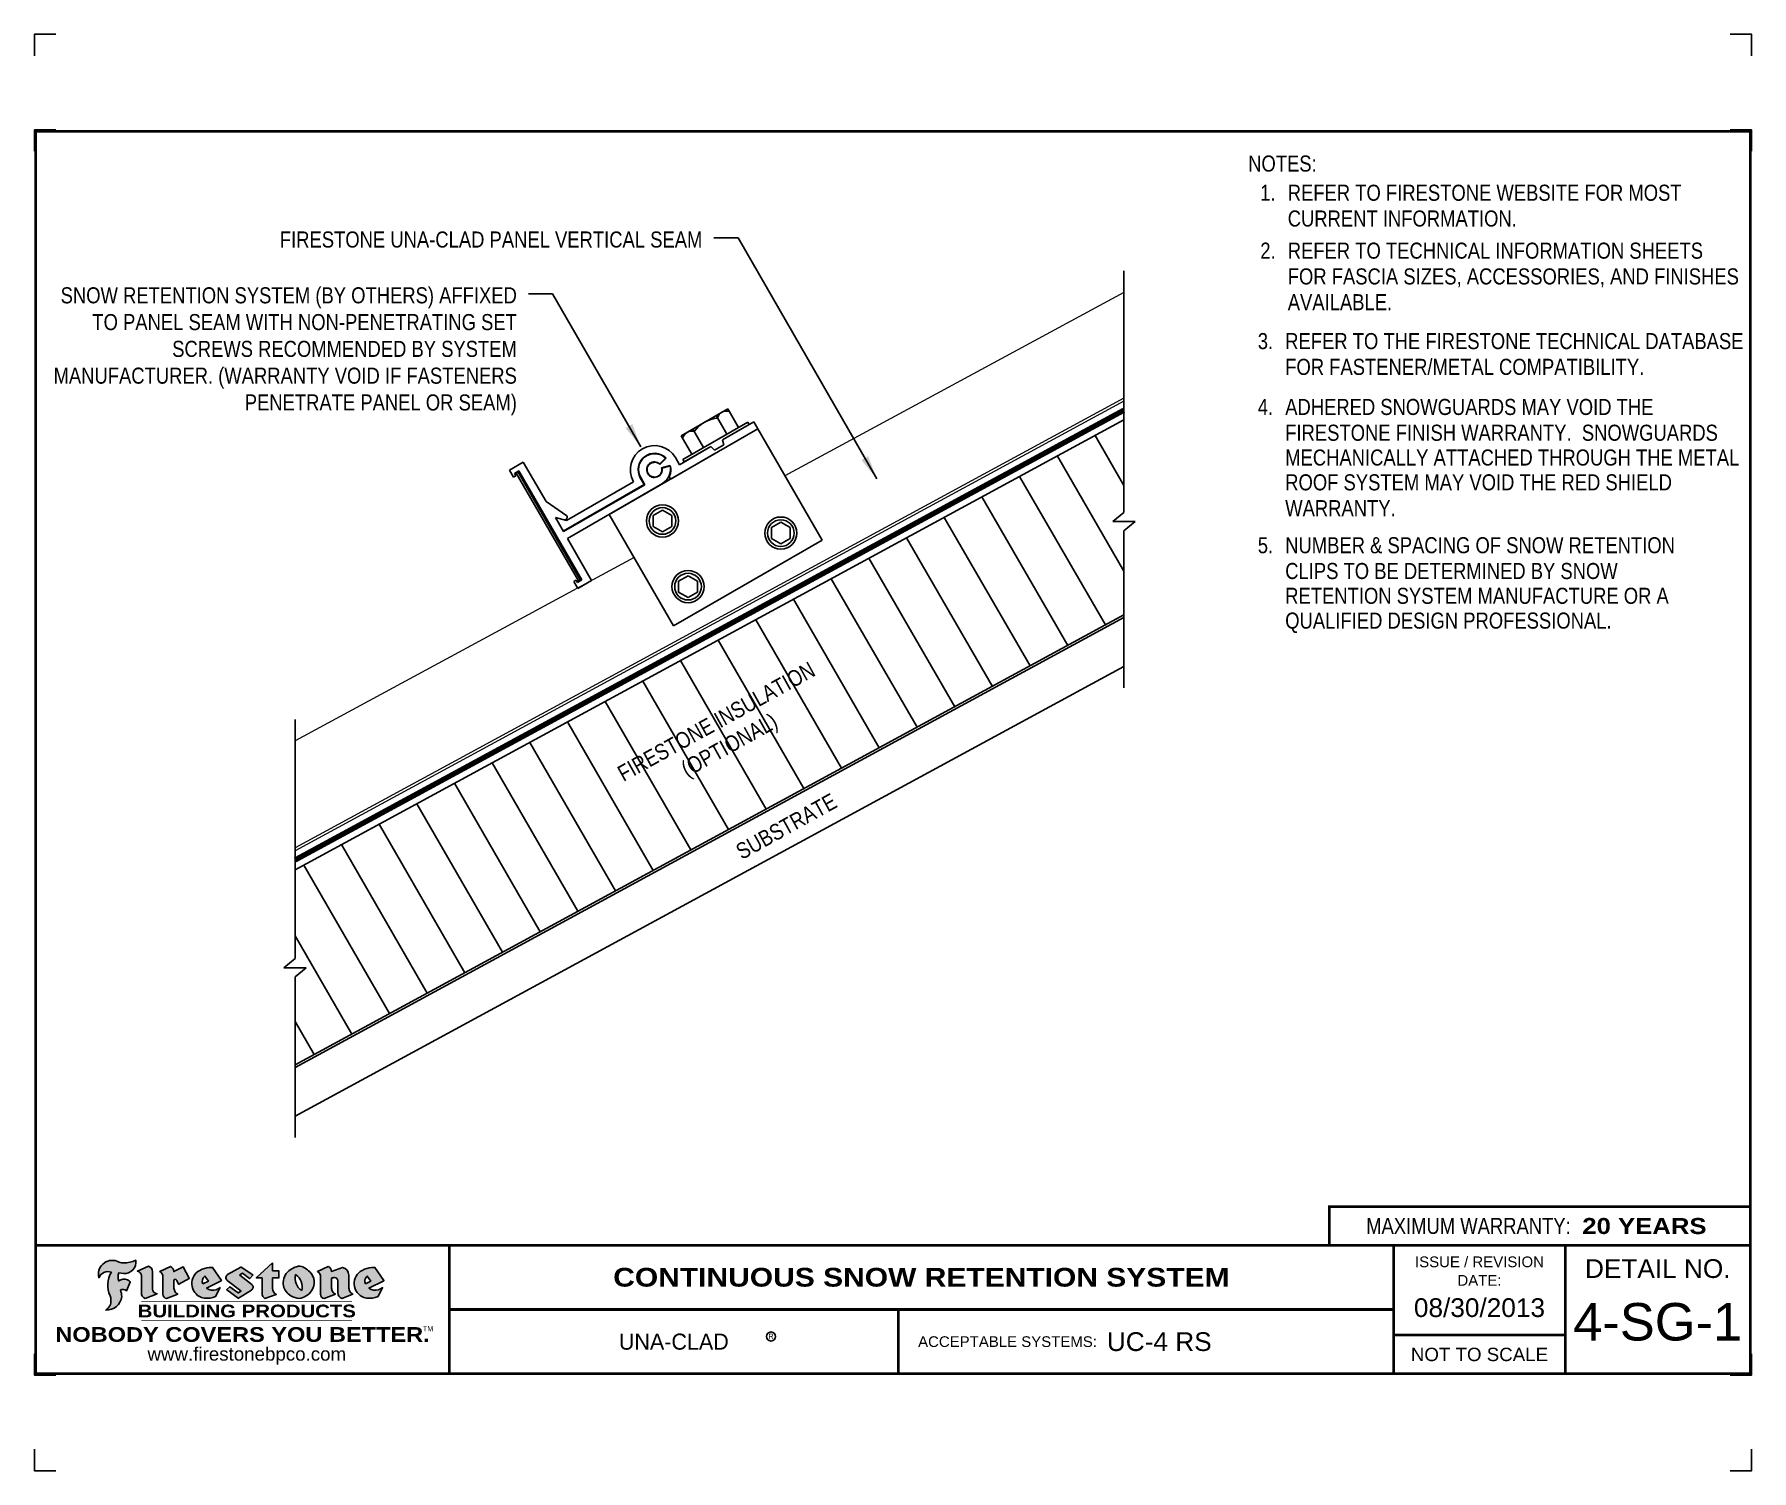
# Model space of a CAD drawing. Header units: inches. Extents: x 0 to 20, y 0 to 16.8.
import ezdxf
from ezdxf.enums import TextEntityAlignment as Align

# ---------------------------------------------------------------- set-up
doc = ezdxf.new("R2010")
doc.units = ezdxf.units.IN
doc.header["$MEASUREMENT"] = 0
doc.linetypes.add('HIDDEN', pattern=[0.375, 0.25, -0.125])
doc.layers.get('0').update_dxf_attribs({"linetype": 'CONTINUOUS'})
doc.layers.get('DEFPOINTS').update_dxf_attribs({"linetype": 'CONTINUOUS'})
doc.layers.add('FSBP-ACCESSORY-FIRESTONE', color=7, linetype='CONTINUOUS', lineweight=9)
for name, color, linetype in [('FSBP-ANNO-NOTE', 7, 'CONTINUOUS'), ('FSBP-INSULATION', 7, 'CONTINUOUS'), ('FSBP-MEMBRANE', 7, 'CONTINUOUS'), ('FSBP-TTLB', 7, 'CONTINUOUS'), ('FSBP-TTLB-BORDER', 7, 'CONTINUOUS'), ('FSBP-TTLB-TEXT', 7, 'CONTINUOUS'), ('FSBP-WALL-CURB', 9, 'CONTINUOUS'), ('FSBP-WOOD', 7, 'CONTINUOUS')]:
    doc.layers.add(name, color=color, linetype=linetype)
doc.styles.add('ARIAL', font='arial.ttf')
doc.styles.add('ARIAL_BOLD', font='')
doc.styles.add('ARIAL_NAR', font='ARIALN.TTF')
doc.styles.add('BANKGOTHIC', font='bgothm.ttf')
doc.styles.add('FSBP_ARIAL_NAR', font='ARIALN.TTF')
doc.styles.add('TXT', font='simplex.shx')
doc.styles.get('ARIAL_BOLD').set_extended_font_data('Arial Black')
doc.dimstyles.new('STANDARD$7', dxfattribs={"dimscale": 1.5, "dimtxt": 0.2, "dimasz": 0.1, "dimexe": 0.1, "dimexo": 0.125, "dimgap": 0.09, "dimtad": 0, "dimdec": 3, "dimzin": 4, "dimdsep": 46, "dimtxsty": 'TXT', "dimcen": 0.09, "dimadec": 0, "dimazin": 0, "dimtfac": 1, "dimtdec": 3, "dimtofl": 0, "dimtmove": 2, "dimatfit": 3, "dimfxl": 0, "dimtolj": 1, "dimtzin": 4, "dimarcsym": 0})

# ---------------------------------------------------------------- blocks, each defined once
blk = doc.blocks.new('A$C486F1324')
at = {"layer": 'FSBP-TTLB-TEXT'}
h = blk.add_hatch(color=1, dxfattribs=at)
edge = h.paths.add_edge_path()
edge.add_arc((1.05293473454803, 2.432581823257731), 0.1319107607348553, 264.0410451462098, 370.3106169565175)
edge.add_arc((1.043176611464152, 2.752262660202042), 0.3273056962876236, 270.05058356628535, 295.23459397187514, ccw=False)
edge.add_arc((1.038426922191803, 2.56403150268051), 0.13916565617135, 249.3281275763668, 272.0749124149863, ccw=False)
edge.add_line((0.989299278179902, 2.433825686944644), (0.9631177487359136, 2.445558787492629))
edge.add_arc((0.9095748620182865, 2.291407038981255), 0.1631857907024101, 70.84590087378872, 194.3325259843273)
edge.add_arc((0.8600509757814071, 2.204839658458385), 0.1179914261095279, 70.96950098067123, 156.9641407594483, ccw=False)
edge.add_arc((1.168766374175352, 2.162383550941515), 0.3110405457095052, 150.323113748316, 203.2084295854517)
edge.add_arc((0.7718745149407522, 1.989572487159472), 0.121858715661731, 0.8849157075190988, 24.34668939894999, ccw=False)
edge.add_arc((0.7650031314481953, 1.983307491475024), 0.1289731377238324, -58.36655102076742, 3.6216782311386737, ccw=False)
edge.add_arc((0.8412948678329051, 2.051617467449851), 0.1783301886510352, 267.2205474105585, 354.1381621173521)
edge.add_arc((0.8059370697409881, 2.029692373120287), 0.212787892960859, 0.9996158580669322, 21.00503380861244)
edge.add_arc((1.034432087517867, 2.064164197730946), 0.05136395668415856, 40.821177131732725, 125.52727787225791, ccw=False)
edge.add_line((1.073301941138498, 2.097740834336818), (1.118401912534369, 2.200031471354478))
edge.add_arc((1.056483187403122, 2.160862735149867), 0.07326744446031509, 32.31675181867256, 66.31481236598174)
edge.add_arc((1.047887483703787, 2.124501603239696), 0.110224694801178, 69.81791323323885, 125.254734720681)
edge.add_arc((1.143333842085744, 2.261873949018218), 0.1659710644737307, 164.1569669952081, 196.5811013160487, ccw=False)
edge.add_line((0.9836674837126961, 2.307184524455224), (1.039240299265617, 2.301383838364885))
h = blk.add_hatch(color=1, dxfattribs=at)
edge = h.paths.add_edge_path()
edge.add_line((2.779085526150499, 2.423583663157117), (2.779085526150499, 2.333881224553082))
edge.add_arc((2.781392442941157, 2.333881224553068), 0.00230691679065842, 179.9999999996471, 269.9999999996471)
edge.add_line((2.781392442941143, 2.331574307762409), (2.851042658398813, 2.331574307762409))
edge.add_arc((2.851042658398813, 2.329267390971708), 0.002306916790701052, 0, 90, ccw=False)
edge.add_line((2.853349575189514, 2.329267390971708), (2.853349575189514, 2.251757171804073))
edge.add_arc((2.851042658398828, 2.251757171804087), 0.002306916790686842, 269.99999999964706, 359.99999999964706, ccw=False)
edge.add_line((2.851042658398813, 2.2494502550134), (2.781392442941143, 2.2494502550134))
edge.add_arc((2.781392442941157, 2.247143338222742), 0.00230691679065842, 90.00000000035294, 180.0000000003529)
edge.add_line((2.779085526150499, 2.247143338222727), (2.779085526150499, 2.127433711485182))
edge.add_arc((2.852360918257401, 2.12369642034561), 0.07337063740681414, 177.0802527808787, 245.3249543133826)
edge.add_line((2.821730779419073, 2.057025249452735), (2.690154522263373, 2.008229701244503))
edge.add_arc((2.724235369940526, 2.066534893757658), 0.06753517344606048, 177.0345319916278, 239.69264280249018, ccw=False)
edge.add_line((2.656790633108545, 2.070028763539753), (2.656790633108545, 2.247143338222727))
edge.add_arc((2.654483716317887, 2.247143338222742), 0.00230691679065842, 359.9999999996471, 449.999999999647)
edge.add_line((2.654483716317901, 2.2494502550134), (2.588482915647847, 2.2494502550134))
edge.add_line((2.588482915647847, 2.2494502550134), (2.779085526150499, 2.423583663157117))
h = blk.add_hatch(color=1, dxfattribs=at)
edge = h.paths.add_edge_path()
edge.add_line((1.290864384038019, 2.008492524202993), (1.43097033225452, 2.064791420292025))
edge.add_arc((1.436644270662416, 2.121823377800686), 0.0573135041183696, 181.971787100199, 264.31851000495806, ccw=False)
edge.add_line((1.379364702405683, 2.119851370029735), (1.37903731712966, 2.320596934648066))
edge.add_arc((1.309888624547209, 2.320484163719063), 0.06914878453844908, 0.0934405599589634, 72.42834396969008)
edge.add_line((1.330764526052365, 2.386406475112793), (1.202464409119062, 2.328412355415324))
edge.add_arc((1.190871232973747, 2.27232224160737), 0.05727567197445638, -0.017399788185684884, 78.322067691347, ccw=False)
edge.add_line((1.248146902307115, 2.272304847925781), (1.248199233300755, 2.075706805862339))
edge.add_arc((1.321324461293944, 2.07497573358174), 0.07312888236350451, 179.4272023230205, 245.3845503102953)
h = blk.add_hatch(color=1, dxfattribs=at)
edge = h.paths.add_edge_path()
edge.add_line((1.807651786805041, 2.246865396077439), (1.737783921756391, 2.3789790723241))
edge.add_arc((1.735744620158095, 2.377900594660677), 0.002306916790721869, 27.871971334059, 117.3766794470738)
edge.add_line((1.734683811260555, 2.37994914282028), (1.626263425247162, 2.323805327202692))
edge.add_arc((1.56271380654142, 2.324730636700022), 0.06355635479880146, 359.1658080110728, 425.8793658831422)
edge.add_line((1.58868669411409, 2.382737699601435), (1.462504212281334, 2.325700791685492))
edge.add_arc((1.423437031978647, 2.260476169502841), 0.07602957263902102, -3.4414039757249952, 59.079922442849806, ccw=False)
edge.add_line((1.499329501278754, 2.255912287470565), (1.499329501278754, 2.058449488485891))
edge.add_arc((1.556162430058898, 2.062578896434379), 0.05698275005415229, 184.1557352478596, 255.3066498366543)
edge.add_line((1.541709001656801, 2.007459641984056), (1.672916305560551, 2.060182788021976))
edge.add_arc((1.703923541705656, 2.128694263707063), 0.0752015358480571, 207.5160880841914, 245.649226723163, ccw=False)
edge.add_arc((1.736675161903364, 2.139384485703829), 0.1093332836229114, 179.4823365255142, 204.5537900001095, ccw=False)
edge.add_line((1.62734634068791, 2.140372291052628), (1.62734634068791, 2.218192830870564))
edge.add_arc((1.644214729975653, 2.216674003513419), 0.01693662875851178, 28.356188110623293, 174.8549701683578, ccw=False)
edge.add_arc((1.642965400400852, 2.211114314414412), 0.02111886817708026, 22.216893572439176, 40.102139564264576, ccw=False)
edge.add_line((1.662516385616714, 2.219099649108088), (1.682263761023097, 2.175858276730239))
edge.add_arc((1.6843622118052, 2.176816592645914), 0.002306916790685473, 204.5451281842827, 299.6323508190097)
edge.add_line((1.685502826970224, 2.174811383897563), (1.806753100371753, 2.243781709665697))
edge.add_line((1.806753100371753, 2.243781709665697), (1.807651786805041, 2.246865396077439))
h = blk.add_hatch(color=1, dxfattribs=at)
h.paths.add_polyline_path([(2.079013696958969, 2.372509599487572, 0.02524281661523788), (2.04064932662921, 2.369780089618544, 0.1213611957758757), (1.917398876930707, 2.330017413997425, 0.6151668103976068), (1.948366326295928, 2.020927234590275, 0.05306812109568645), (1.983561194740633, 2.012967556948965, 0.1150932231766138), (2.114751686428195, 2.031339923561191), (2.166820534440563, 2.13634411089113, -0.08755405562188731), (2.119855574390459, 2.112121973331725, -0.265591761123442), (2.008317279265117, 2.129763140217776), (2.180972862525681, 2.216714869958551, 0.4518949533370738), (2.18184769374962, 2.220065341664835)])
h.paths.add_polyline_path([(2.029842278823895, 2.211936798819394), (1.966738618897312, 2.179300291603411, -0.3720533890450154), (1.98880241555118, 2.270120236003706)], flags=16)
h = blk.add_hatch(color=1, dxfattribs=at)
edge = h.paths.add_edge_path()
edge.add_arc((2.27603235730526, 2.253253635380584), 0.04152450223225725, 123.20805433950699, 232.2027298779723, ccw=False)
edge.add_line((2.253290182792528, 2.287996660350629), (2.409160936544441, 2.376738928011363))
edge.add_arc((2.410302318411599, 2.374734155577214), 0.002306916790741141, 55.646444661762985, 119.65426054492829, ccw=False)
edge.add_line((2.411604106875319, 2.376638679631967), (2.547434611018917, 2.283795229912059))
edge.add_arc((2.546093867806404, 2.281917925270474), 0.002306916790700397, -42.731101238422525, 54.4661353739603, ccw=False)
edge.add_line((2.547788405158445, 2.280352547283613), (2.514082878729613, 2.24386597727802))
edge.add_arc((2.512388341377596, 2.245431355264869), 0.002306916790673009, 233.7527076894891, 317.2688987613858, ccw=False)
edge.add_line((2.511024327141814, 2.243570890203742), (2.429474878371439, 2.303359494337499))
edge.add_arc((2.428110864135639, 2.301499029276328), 0.002306916790719975, 53.75270768979195, 124.4135619297851)
edge.add_line((2.426807081754208, 2.303402188907356), (2.398558946171835, 2.284050464081318))
edge.add_arc((2.399862728553238, 2.282147304450302), 0.002306916790694715, 124.413561929383, 231.8459020253661)
edge.add_line((2.398437564694706, 2.280333255648443), (2.535524934179665, 2.17263385734519))
edge.add_arc((2.50987198472614, 2.139980978912016), 0.04152450223225738, -55.21225898295222, 51.84590202520428, ccw=False)
edge.add_line((2.533563285444262, 2.105878096982181), (2.380059912363055, 2.01288121029809))
edge.add_arc((2.378864566801948, 2.014854282539261), 0.002306916790727091, 233.2955624372944, 301.20872157023166, ccw=False)
edge.add_line((2.377485752065996, 2.013004759626924), (2.246891586179532, 2.110362385828026))
edge.add_arc((2.248272903809107, 2.112210040201936), 0.002306916790697761, 135.5134179846413, 233.2179869199888, ccw=False)
edge.add_line((2.246627115749294, 2.113826594173005), (2.278464340477814, 2.146239569709692))
edge.add_arc((2.280110128537683, 2.144623015738608), 0.002306916790748419, 53.03528399993951, 135.5134179853709, ccw=False)
edge.add_line((2.281497330874759, 2.146466256025562), (2.37745964320722, 2.074246076768972))
edge.add_arc((2.378846845544219, 2.076089317055831), 0.002306916790626977, 233.0352840000668, 302.2362632414408)
edge.add_line((2.380077382034147, 2.074137998264391), (2.409909958711938, 2.092950954072577))
edge.add_arc((2.408679422222006, 2.094902272864085), 0.002306916790685166, 302.2362632406177, 412.2027298768422)
edge.add_line((2.410093260944637, 2.096725162094273), (2.2505832602986, 2.22044162923676))
h = blk.add_hatch(color=1, dxfattribs=at)
edge = h.paths.add_edge_path(flags=16)
edge.add_arc((2.955988474005852, 2.146034781181318), 0.1684614578629418, 344.5558804047866, 417.0140046669545)
edge.add_arc((3.210083044523077, 2.242479849301684), 0.1684614578629413, 164.5558804047865, 237.0140046669547)
edge = h.paths.add_edge_path()
edge.add_arc((3.085000081380657, 2.190898847034975), 0.1828726885096672, 136.0914512150048, 191.213418978326)
edge.add_arc((3.080564515311864, 2.199009864590429), 0.1803148804748503, 194.0167254156723, 240.6663730831859)
edge.add_arc((3.113672006657439, 2.246327426840207), 0.2378525180183702, 239.2975390661776, 264.2889872773176)
edge.add_arc((3.064469747004688, 2.211810064170161), 0.2037606892471559, 277.1986764832036, 326.503572961274)
edge.add_arc((3.093364291682004, 2.196728640902951), 0.1713748657917089, 325.3768876809903, 406.3828327799088)
edge.add_arc((3.027464452944376, 2.141218864507682), 0.2571945645850002, 44.28462553519766, 73.82901434867304)
edge.add_arc((3.13277746446545, 2.132489990494792), 0.2579560664039133, 97.50292863483666, 134.1039137579026)
h = blk.add_hatch(color=1, dxfattribs=at)
edge = h.paths.add_edge_path()
edge.add_line((3.33831519343592, 2.058643648811753), (3.33831519343592, 2.255912287470565))
edge.add_arc((3.262422724135841, 2.260476169502887), 0.076029572638996, 356.5585960242387, 419.0799224428129)
edge.add_line((3.301489904438557, 2.325700791685492), (3.427672386271257, 2.382737699601435))
edge.add_arc((3.401699498698617, 2.324730636699968), 0.06355635479883828, 0.39626228338801184, 65.87936588318729, ccw=False)
edge.add_line((3.465254333483887, 2.325170194128376), (3.596151383567263, 2.371448459092008))
edge.add_arc((3.571369086579416, 2.27774289547643), 0.09692726601172152, 2.366977007666776, 75.18615851992018, ccw=False)
edge.add_line((3.668213654208745, 2.281745971443158), (3.668213654208745, 2.142456301410775))
edge.add_arc((3.777502514268014, 2.139339897279081), 0.1093332836229047, 178.3666365323575, 204.5537900000423)
edge.add_arc((3.744750894070185, 2.128649675282367), 0.07520153584796174, 207.5160880841712, 245.2240541443093)
edge.add_line((3.71323611585031, 2.060370178010899), (3.588210878431101, 2.010131177172084))
edge.add_arc((3.610972150886048, 2.078197660558692), 0.07177131519198725, 180.3328587115749, 251.5101856666586, ccw=False)
edge.add_line((3.539202046833867, 2.077780708850796), (3.539202046833867, 2.2155300510111))
edge.add_arc((3.501944494155337, 2.215955952136818), 0.0372599868942854, 359.3450650296065, 449.0500281941028)
edge.add_arc((3.498394839000171, 2.188871092646112), 0.06447454900600776, 86.29402372314017, 119.8211331593848)
edge.add_line((3.46633203284519, 2.244808056551889), (3.46633203284519, 2.140372291052628))
edge.add_arc((3.575660854060708, 2.139384485703815), 0.1093332836229751, 179.482336525507, 204.5537900001025)
edge.add_arc((3.542909233862866, 2.128694263706967), 0.0752015358479639, 207.51608808417, 245.6492267231416)
edge.add_line((3.511901997717774, 2.060182788021976), (3.380694693813967, 2.007459641984056))
edge.add_arc((3.395127450940398, 2.062546484817654), 0.05694615642555727, 183.9298782390169, 255.318496325343, ccw=False)
h = blk.add_hatch(color=1, dxfattribs=at)
h.paths.add_polyline_path([(3.973320437169735, 2.372509599487572, 0.02524281661523822), (3.934956066840033, 2.369780089618544, 0.1085638477195505), (3.823515797474061, 2.33691113673602, 0.6425897848490651), (3.842673066506751, 2.020927234590275, 0.05306812109569052), (3.877867934951342, 2.012967556948965, 0.1150932231766133), (4.009058426638961, 2.031339923561191), (4.061127274651329, 2.13634411089113, -0.08755405562189084), (4.014162314601225, 2.112121973331725, -0.2655917611234366), (3.902624019475826, 2.129763140217776), (4.075279602736447, 2.216714869958551, 0.4518949533370731), (4.076154433960386, 2.220065341664835)])
h.paths.add_polyline_path([(3.924149019034718, 2.211936798819394), (3.861045359108135, 2.179300291603411, -0.3720533890450147), (3.883109155761946, 2.270120236003706)], flags=16)
blk.add_circle((8.593239434063564, 1.565680298552095), 0.05268028021839655)
at = {"layer": 'DEFPOINTS', "linetype": 'Continuous', "ltscale": 1.75}
for points in [[(-3.512154225088215e-08, 16.51166663588279), (-3.512154225088215e-08, 16.76166663588279), (0.2499999648784577, 16.76166663588279)], [(20.03124996487848, 16.51166663588279), (20.03124996487848, 16.76166663588279), (19.78124996487848, 16.76166663588279)], [(-3.512154225088215e-08, 0.2499999692161197), (-3.512154225088215e-08, -3.078388033372903e-08), (0.2499999648784577, -3.078388033372903e-08)], [(20.03124996487848, 0.2499999692161197), (20.03124996487848, -3.078388033372903e-08), (19.78124996487848, -3.078388033372903e-08)]]:
    blk.add_lwpolyline(points, dxfattribs=at)
at = {"layer": 'DEFPOINTS', "color": 1}
for points in [[(0.2499999648784577, 15.64645830254946), (-3.512154225088215e-08, 15.64645830254946), (-3.512154225088215e-08, 15.39645830254946)], [(20.03124996487846, 15.39645830254946), (20.03124996487846, 15.64645830254946), (19.78124996487846, 15.64645830254946)], [(0.2499999648784577, 1.115208302549462), (-3.512154225088215e-08, 1.115208302549462), (-3.512154225088215e-08, 1.365208302549462)], [(20.03124996487846, 1.365208302549462), (20.03124996487846, 1.115208302549462), (19.78124996487846, 1.115208302549462)]]:
    blk.add_lwpolyline(points, dxfattribs=at)
at = {"layer": 'FSBP-TTLB', "const_width": 0.03125}
blk.add_lwpolyline([(15.10591267006784, 2.630833302549462), (20.01562496487846, 2.630833302549462), (20.01562496487846, 3.082093126616456), (15.10591267006784, 3.082093126616456)], close=True, dxfattribs=at)
for points in [[(0.01562496487845775, 2.630833302549462), (0.01562496487845775, 1.130833302549462), (20.01562496487846, 1.130833302549462), (20.01562496487846, 2.630833302549462), (0.01562496487845775, 2.630833302549462)], [(4.840833492085227, 2.630833302549462), (4.840833492085227, 1.880833302549462)], [(15.85591267006784, 2.630833302549462), (15.85591267006784, 1.130833302549462)], [(17.85672993223439, 2.630833302549462), (17.85672993223439, 1.130833302549462)], [(20.01562496487846, 2.630833302549462), (20.01562496487846, 1.130833302549462)], [(4.840833492085227, 1.880833302549462), (15.85591267006784, 1.880833302549462)], [(4.840833492085227, 1.880833302549462), (4.840833492085227, 1.130833302549462)], [(15.85591267006784, 1.582093126616456), (17.85672993223439, 1.582093126616456)]]:
    blk.add_lwpolyline(points, dxfattribs=at)
at = {"layer": 'FSBP-TTLB-BORDER', "const_width": 0.03125}
blk.add_lwpolyline([(20.01562496487846, 2.630833302549462), (20.01562496487846, 15.63083330254946), (0.01562496487845775, 15.63083330254946), (0.01562496487845775, 2.630833302549462)], dxfattribs=at)
at = {"layer": 'FSBP-TTLB-TEXT', "color": 1}
blk.add_line((0.7514681707107965, 2.251010548403869), (0.7514681707107965, 2.251010548403869), dxfattribs=at)
for points in [[(1.039240288603781, 2.301383839477765, 0.5000510906601082), (1.182715385655359, 2.456191808344684, -0.1103304102359608), (1.043465573188274, 2.424957091469324, -0.09957876667165425), (0.989299278179902, 2.433825686944644), (0.9631177487359136, 2.445558787492629, 0.5978159689075124), (0.7514681707107965, 2.251010548403869, -0.3938834584182213), (0.8985246071333276, 2.316382279576757, 0.2349406564350952), (0.8828960471532977, 2.039809584686154, -0.1027304183841549), (0.893718696891784, 1.991454482752047, -0.2772692352614086), (0.8326473561440534, 1.873497067927772, 0.3985429150902959), (1.018692578968699, 2.03340460748511, 0.0875124847930418), (1.004584981218573, 2.105966186820112, -0.3874031597924062), (1.073301941138498, 2.097740834336818), (1.118401912534369, 2.200031471354478, 0.1494423498871741), (1.085915528859078, 2.22795860457687, 0.2467195073738216), (0.9842643930489484, 2.214510412139376, -0.1424285161541127), (0.9836674837126961, 2.307184524455224), (1.039240299265617, 2.301383838364885)], [(2.779085526150499, 2.423583663157117), (2.779085526150499, 2.333881224553082, 0.4142135623730958), (2.781392442941143, 2.331574307762409), (2.851042658398813, 2.331574307762409, -0.414213562373095), (2.853349575189514, 2.329267390971708), (2.853349575189514, 2.251757171804073, -0.4142135623730938), (2.851042658398813, 2.2494502550134), (2.781392442941143, 2.2494502550134, 0.4142135623730958), (2.779085526150499, 2.247143338222727), (2.779085526150499, 2.127433711485182, 0.3068985753588853), (2.821730779419073, 2.057025249452735), (2.690154522263373, 2.008229701244503, -0.2804194150632976), (2.656790633108545, 2.070028763539753), (2.656790633108545, 2.247143338222727, 0.414213562373095), (2.654483716317901, 2.2494502550134), (2.588482915647847, 2.2494502550134), (2.779085526150499, 2.423583663157117)], [(2.18184769374962, 2.220065341664835), (2.079013696958969, 2.372509599487572, 0.02524281661523788), (2.04064932662921, 2.369780089618544, 0.1085638477195265), (1.929209057263352, 2.33691113673602, 0.6425897848491228), (1.948366326295928, 2.020927234590275, 0.05306812109568648), (1.983561194740633, 2.012967556948965, 0.1150932231766137), (2.114751686428195, 2.031339923561191), (2.166820534440563, 2.13634411089113, -0.0875540556218873), (2.119855574390459, 2.112121973331725, -0.2655917611234418), (2.008317279265117, 2.129763140217776), (2.180972862525681, 2.216714869958551)], [(4.076154433960386, 2.220065341664835), (3.973320437169735, 2.372509599487572, 0.02524281661523788), (3.934956066840033, 2.369780089618544, 0.1085638477195265), (3.823515797474061, 2.33691113673602, 0.6425897848491228), (3.842673066506751, 2.020927234590275, 0.05306812109568648), (3.877867934951342, 2.012967556948965, 0.1150932231766137), (4.009058426638961, 2.031339923561191), (4.061127274651329, 2.13634411089113, -0.0875540556218873), (4.014162314601225, 2.112121973331725, -0.2655917611234418), (3.902624019475826, 2.129763140217776), (4.075279602736447, 2.216714869958551)], [(4.075279602736447, 2.216714869958551, 0.4518949533370731), (4.076154433960386, 2.220065341664835, 0.4518949533370731)]]:
    blk.add_lwpolyline(points, format="xyb", dxfattribs=at)
for points in [[(1.290864384038019, 2.008492524202993), (1.43097033225452, 2.064791420292025, -0.3756100036733062), (1.379364702405683, 2.119851370029735), (1.37903731712966, 2.320596934648066, 0.3265360292958048), (1.330764526052365, 2.386406475112793), (1.202464409119062, 2.328412355415324, -0.3557863980845349), (1.248146902307115, 2.272304847925781), (1.248199233300755, 2.075706805862339, 0.2960110723418457)], [(1.807651786805041, 2.246865396077439), (1.737783921756391, 2.3789790723241, 0.4116839150163434), (1.734683811260555, 2.37994914282028), (1.626263425247162, 2.323805327202692, 0.2996033003794034), (1.58868669411409, 2.382737699601435), (1.462504212281334, 2.325700791685492, -0.2797757560995365), (1.499329501278754, 2.255912287470565), (1.499329501278754, 2.058449488485891, 0.320828638474519), (1.541709001656801, 2.007459641984056), (1.672916305560551, 2.060182788021976, -0.1679398621276611), (1.637228717577119, 2.093951330204405, -0.1098333365370753), (1.62734634068791, 2.140372291052628), (1.62734634068791, 2.218192830870564, -0.743334502655012), (1.659119166646138, 2.224718079671632, -0.07819791644735608), (1.662516385616714, 2.219099649108088), (1.682263761023097, 2.175858276730239, 0.4404648714563479), (1.685502826970224, 2.174811383897563), (1.806753100371753, 2.243781709665697)], [(1.966738618897312, 2.179300291603411), (2.029842278823895, 2.211936798819394), (1.98880241555118, 2.270120236003706, 0.3720533890450154)], [(2.2505832602986, 2.22044162923676, -0.5150044486718882), (2.253290182792528, 2.287996660350629), (2.409160936544441, 2.376738928011363, -0.2867822934100265), (2.411604106875319, 2.376638679631967), (2.547434611018917, 2.283795229912059, -0.4515027974650387), (2.547788405158445, 2.280352547283613), (2.514082878729613, 2.24386597727802, -0.3814439164929681), (2.511024327141814, 2.243570890203742), (2.429474878371439, 2.303359494337499, 0.3184718635035665), (2.426807081754208, 2.303402188907356), (2.398558946171835, 2.284050464081318, 0.5064094529656681), (2.398437564694706, 2.280333255648443), (2.535524934179665, 2.17263385734519, -0.5043597839115849), (2.533563285444262, 2.105878096982181), (2.380059912363055, 2.01288121029809, -0.3053163970316367), (2.377485752065996, 2.013004759626924), (2.246891586179532, 2.110362385828026, -0.4541703869768119), (2.246627115749294, 2.113826594173005), (2.278464340477814, 2.146239569709692, -0.3762644290664977), (2.281497330874759, 2.146466256025562), (2.37745964320722, 2.074246076768972, 0.3114700032088108), (2.380077382034147, 2.074137998264391), (2.409909958711938, 2.092950954072577, 0.520381097387146), (2.410093260944637, 2.096725162094273)], [(2.953249883604445, 2.317722762716059, 0.2452625673097023), (2.905618498745599, 2.155336675924431, 0.2064059665179019), (2.992229303852542, 2.041814614862275, 0.1094800500670344), (3.090003063353111, 2.009655498951545, 0.2185147641853038), (3.234389909721659, 2.09935759961418, 0.3689489483072479), (3.211584927988571, 2.320798080235917, 0.1296305888694145), (3.099094368954257, 2.388237485636708, 0.1610736375384317)], [(3.118366895036178, 2.101173760584302, 0.3271311138286319), (3.047704623492751, 2.287340869898699, 0.3271311138286322)], [(3.33831519343592, 2.058643648811753), (3.33831519343592, 2.255912287470565, 0.2797757560995341), (3.301489904438557, 2.325700791685492), (3.427672386271257, 2.382737699601435, -0.2937618496109166), (3.465254333483887, 2.325170194128376), (3.596151383567263, 2.371448459092008, -0.3288760160581939), (3.668213654208745, 2.281745971443158), (3.668213654208745, 2.142456301410775, 0.114762897203527), (3.678056069941721, 2.093906741779776, 0.166032965990522), (3.71323611585031, 2.060370178010899), (3.588210878431101, 2.010131177172084, -0.3209557512194564), (3.539202046833867, 2.077780708850796), (3.539202046833867, 2.2155300510111, 0.4127061514896111), (3.502562241494348, 2.253210817746393, 0.1473421876160361), (3.46633203284519, 2.244808056551889), (3.46633203284519, 2.140372291052628, 0.1098333365370753), (3.476214409734399, 2.093951330204376, 0.1679398621276611), (3.511901997717774, 2.060182788021976), (3.380694693813967, 2.007459641984056, -0.3219729545308964), (3.33831519343592, 2.058643648811753, 29.1476284739)], [(3.861045359108135, 2.179300291603411), (3.924149019034718, 2.211936798819394), (3.883109155761946, 2.270120236003706, 0.3720533890450154)]]:
    blk.add_lwpolyline(points, format="xyb", close=True, dxfattribs=at)
at = {"layer": 'FSBP-TTLB-TEXT'}
for points, const_width in [([(1.249551544687665, 1.972387724376318), (3.706854447563717, 1.972387724376304)], 0.0078125), ([(10.07714779415524, 1.880833302549462), (10.07714779415524, 1.130833302549462)], 0.03125), ([(1.249551544687665, 1.754677206499863), (3.706854447563717, 1.754677206499878)], 0.0078125)]:
    blk.add_lwpolyline(points, dxfattribs=dict(at, const_width=const_width))
at = {"layer": 'FSBP-TTLB-TEXT', "color": 1}
for centre, start, end in [((1.805612485206739, 2.245786918414026), 299.6323508193319, 27.87197133380466), ((2.179935225669015, 2.218775252164079), 296.7304547840455, 34.00233684987402)]:
    blk.add_arc(centre, 0.00230691679068068, start, end, dxfattribs=at)
at = {"layer": 'FSBP-TTLB-TEXT', "style": 'ARIAL_NAR'}
blk.add_text('MAXIMUM WARRANTY:', height=0.1875, dxfattribs=at).set_placement((17.92079065800682, 2.856463214582988), align=Align.MIDDLE_RIGHT)
at = {"layer": 'FSBP-TTLB-TEXT'}
for s, height, style, p in [('ISSUE / REVISION', 0.125, 'ARIAL', (16.85632130115108, 2.43698366520286)), ('DETAIL NO.', 0.21875, 'ARIAL', (18.93617744855642, 2.358393465812583)), ('DATE:', 0.125, 'ARIAL', (16.85632130115108, 2.220860197200608)), ('www.firestonebpco.com', 0.15625, 'ARIAL', (2.478202996125691, 1.362175995809338)), ('UNA-CLAD', 0.1875, 'BANKGOTHIC', (7.458990643120234, 1.505833302549462)), ('R', 0.0625, 'BANKGOTHIC', (8.592447004938792, 1.568314485865656)), ('NOT TO SCALE', 0.15625, 'ARIAL', (16.85632130115108, 1.356463214582959))]:
    blk.add_text(s, height=height, dxfattribs=dict(at, style=style)).set_placement(p, align=Align.MIDDLE_CENTER)
at = {"layer": 'FSBP-TTLB-TEXT', "lineweight": 18, "style": 'ARIAL_BOLD'}
blk.add_text('BUILDING PRODUCTS', height=0.1484375, dxfattribs=at).set_placement((2.478202996125691, 1.863532465438098), align=Align.MIDDLE_CENTER)
at = {"layer": 'FSBP-TTLB-TEXT', "color": 1}
for s, height, style, p in [('NOBODY COVERS YOU BETTER.', 0.171875, 'ARIAL_BOLD', (2.428229228481842, 1.589182851962093)), ('TM', 0.0625, 'BANKGOTHIC', (4.592296138251458, 1.658258798256043))]:
    blk.add_text(s, height=height, dxfattribs=dict(at, style=style)).set_placement(p, align=Align.MIDDLE_CENTER)
at = {"layer": 'FSBP-TTLB-TEXT', "style": 'ARIAL'}
blk.add_text('ACCEPTABLE SYSTEMS:', height=0.125, dxfattribs=at).set_placement((10.30843778079408, 1.505833302549462), align=Align.MIDDLE_LEFT)
at = {"layer": 'FSBP-TTLB-TEXT'}
for tag, height, style, p in [('MAXIMUM_WARRANTY', 0.1875, 'ARIAL_BOLD', (18.05549597262787, 2.85485773330052)), ('ACCPT_SYSTEMS', 0.21875, 'ARIAL', (12.51000666906039, 1.505833302549462))]:
    blk.add_attdef(tag, text='', height=height, dxfattribs=dict(at, style=style)).set_placement(p, align=Align.MIDDLE_LEFT)
for tag, height, style, p in [('DETAIL_DESCP_LINE_1', 0.21875, 'ARIAL_BOLD', (10.34680946719057, 2.25720148330052)), ('ISSUE_REV_DATE', 0.21875, 'ARIAL', (16.85632130115108, 1.902577359955217)), ('DETAIL_NUMBER', 0.4375, 'ARIAL', (18.9350408723662, 1.73767023330052))]:
    blk.add_attdef(tag, text='', height=height, dxfattribs=dict(at, style=style)).set_placement(p, align=Align.MIDDLE_CENTER)

msp = doc.modelspace()

# ---------------------------------------------------------------- hatches: boundary and pattern name
at = {"layer": 'FSBP-INSULATION'}
h = msp.add_hatch(dxfattribs=at)
h.set_pattern_fill('ANSI31', color=256, scale=4, angle=75.00000000000001, style=0)
h.set_pattern_definition([(120, (0, -0.4929266786483097), (-0.4330127018922194, -0.25), [])])
h.paths.add_polyline_path([(12.70858169374157, 9.98554965700726), (12.70858169374157, 10.96773429761401), (12.83850225305327, 11.07536401266709), (12.57866113468306, 11.07536401266709), (12.70858169374157, 11.18299372831937), (12.70858169374157, 12.26133601936193), (3.040985015994309, 7.012259301373354), (3.040985015994309, 5.977427952620709), (2.911064456935789, 5.869798236968427), (3.170905575306008, 5.869798236968427), (3.040985015994309, 5.762168521915349), (3.040985015994308, 4.736472939018797)])
h.paths.add_polyline_path([(6.733005424927602, 8.226880715532225), (9.038054924243049, 9.504590517049452), (9.355859866300845, 8.931255224715919), (7.050810366985398, 7.653545423198691)], flags=24)

# ---------------------------------------------------------------- linework, layer by layer
for p, q in [((8.087340441922166, 12.39015145353138), (7.546074564556889, 12.07765145353138)), ((8.320593617395218, 12.23614510258526), (7.562821389083837, 11.79864510258526)), ((8.077023972580847, 12.09552010258526), (7.952023972580847, 12.31202645353138)), ((8.390720205131743, 12.23968228966417), (8.025177012411262, 12.02863582894656)), ((8.212340441922166, 12.17364510258526), (8.087340441922166, 12.39015145353138)), ((8.336593617395216, 12.20843228966417), (8.320593617395218, 12.23614510258526)), ((8.390720205131743, 12.23968228966417), (8.43822020513175, 12.15740987630465)), ((8.43822020513175, 12.15740987630465), (6.706169397562874, 11.15740987630465)), ((7.671074564556889, 11.86114510258526), (7.546074564556889, 12.07765145353138)), ((7.806391033898208, 11.93927010258526), (7.681391033898208, 12.15577645353138)), ((8.336593617395216, 12.20843228966417), (8.025177012411262, 12.02863582894656)), ((8.040584090976054, 11.97113582894655), (8.025177012411262, 12.02863582894656)), ((9.18822020513175, 10.85837177062799), (8.43822020513175, 12.15740987630465)), ((7.937737994067788, 11.86845633702224), (7.437080981063559, 11.57940187579258)), ((7.524694801347309, 11.73968228966415), (7.477194801347309, 11.82195470302369)), ((7.890237994067789, 11.95072875038176), (7.524694801347309, 11.73968228966415)), ((7.890237994067789, 11.95072875038176), (7.578821389083835, 11.77093228966417)), ((7.932330915503002, 11.90863582894655), (7.890237994067789, 11.95072875038176)), ((8.040584090976054, 11.97113582894655), (7.932330915503002, 11.90863582894655)), ((5.703388120636014, 11.77027799682076), (5.541008357426435, 11.67652799682075)), ((5.588508357426434, 11.59425558346123), (5.541008357426435, 11.67652799682075)), ((5.652365707276488, 11.66865140908423), (5.599971170347537, 11.63840140908422)), ((5.616221170347536, 11.61025558346122), (5.599971170347537, 11.63840140908422)), ((5.641560743657429, 11.65086615504638), (5.620776133966601, 11.63886615504638)), ((6.345601133966596, 10.38343242845027), (5.620776133966601, 11.63886615504638)), ((6.366385743657425, 10.39543242845027), (5.641560743657429, 11.65086615504638)), ((6.387190707276488, 10.39589717441242), (5.652365707276488, 11.66865140908423)), ((5.968213120636015, 11.31158764170632), (5.703388120636014, 11.77027799682076)), ((7.29455564259483, 11.7492397505465), (7.3617804610736, 11.81646456902526)), ((7.294652846065922, 11.74226588620572), (7.368899058090527, 11.81651209823033)), ((7.316911283944741, 11.7037131409025), (7.418333495705099, 11.73088914063826)), ((7.322902225890843, 11.70014202805681), (7.414733035697637, 11.72474801938484)), ((7.578821389083835, 11.77093228966417), (7.562821389083837, 11.79864510258526)), ((5.616221170347536, 11.61025558346122), (5.588508357426434, 11.59425558346123)), ((7.113430810761052, 11.50801241668308), (6.169463120636017, 10.96301241668308)), ((7.120260937779975, 11.50618228966416), (6.171963120636015, 10.95868228966416)), ((6.990488524420456, 11.54095470302368), (6.205653002240808, 11.08782970302368)), ((7.326841662883879, 11.52037397791978), (6.217463120636012, 10.87987397791978)), ((7.068430810761058, 11.58595470302368), (7.113430810761052, 11.50801241668308)), ((7.072760937779975, 11.58845470302369), (7.120260937779975, 11.50618228966416)), ((5.968213120636015, 11.31158764170632), (6.210619209196992, 11.14172798025466)), ((6.077588120636015, 11.12214458462848), (6.205653002240808, 11.08782970302368)), ((6.171963120636022, 10.95868228966416), (6.077588120636015, 11.12214458462848)), ((6.706169397562874, 11.15740987630465), (7.456169397562874, 9.85837177062799)), ((7.326682099455091, 11.21017616530845), (7.21624150366047, 11.14641325759697)), ((7.21624150366047, 11.14641325759697), (7.21624150366047, 11.01888744217398)), ((7.21624150366047, 11.01888744217398), (7.326682099455091, 10.95512453446251)), ((7.437122695249712, 11.14641325759697), (7.326682099455091, 11.21017616530845)), ((7.326682099455091, 10.95512453446251), (7.437122695249712, 11.01888744217398)), ((7.437122695249712, 11.01888744217398), (7.437122695249712, 11.14641325759697)), ((8.707210678712585, 11.06903052473358), (8.596770082917963, 11.00526761702211)), ((8.817651274507199, 11.00526761702211), (8.707210678712585, 11.06903052473358)), ((6.500713120636021, 10.3892705866759), (6.217463120636012, 10.87987397791978)), ((7.456169397562874, 9.85837177062799), (9.18822020513175, 10.85837177062799)), ((8.596770082917963, 11.00526761702211), (8.596770082917963, 10.87774180159914)), ((8.596770082917963, 10.87774180159914), (8.707210678712585, 10.81397889388764)), ((8.707210678712585, 10.81397889388764), (8.817651274507199, 10.87774180159914)), ((8.817651274507199, 10.87774180159914), (8.817651274507199, 11.00526761702211)), ((7.624678923982032, 10.44403052473358), (7.514238328187417, 10.38026761702211)), ((7.735119519776653, 10.38026761702211), (7.624678923982032, 10.44403052473358)), ((6.318546170347538, 10.39379300003542), (6.290833357426436, 10.37779300003542)), ((6.338333357426436, 10.2955205866759), (6.290833357426436, 10.37779300003542)), ((6.334796170347538, 10.36564717441242), (6.318546170347531, 10.39379300003542)), ((6.387190707276488, 10.39589717441242), (6.334796170347538, 10.36564717441242)), ((6.500713120636021, 10.3892705866759), (6.338333357426436, 10.2955205866759)), ((6.366385743657425, 10.39543242845027), (6.345601133966596, 10.38343242845027)), ((7.514238328187417, 10.38026761702211), (7.514238328187417, 10.25274180159914)), ((7.514238328187417, 10.25274180159914), (7.624678923982032, 10.18897889388764)), ((7.624678923982032, 10.18897889388764), (7.73511951977666, 10.25274180159914)), ((7.73511951977666, 10.25274180159914), (7.735119519776653, 10.38026761702211))]:
    msp.add_line(p, q)
for centre, radius in [((7.326682099455091, 11.08265034988548), 0.1875), ((7.326682099455091, 11.08265034988548), 0.1555), ((8.707210678712585, 10.94150470931061), 0.1875), ((8.707210678712585, 10.94150470931061), 0.1555), ((7.624678923982032, 10.31650470931061), 0.1875), ((7.624678923982032, 10.31650470931061), 0.1555)]:
    msp.add_circle(centre, radius)
for centre, radius, start, end in [((8.015442366520773, 11.889682573093), 0.3974697265624935, 96.85174242883235, 143.1482575711677), ((8.075365923071814, 12.25464192857637), 0.1113674316406237, 75.45198751413149, 164.5480124858689), ((7.669416515047864, 12.02026692857637), 0.1113674316406237, 75.45198751413149, 164.5480124858689), ((7.233841662883883, 11.68145470302368), 0.281, 29.99999999999994, 209.9999999999999), ((7.233841662883883, 11.68145470302368), 0.191, 44.99999999999971, 209.9999999999999), ((7.233841662883883, 11.68145470302368), 0.186, 46.54039468646422, 209.9999999999999), ((7.233841662883883, 11.68145470302368), 0.091, 48.14970591670573, 11.85029408329277), ((7.233841662883883, 11.68145470302368), 0.086, 44.99999999999971, 15.00000000000127), ((7.233841662883883, 11.68145470302368), 0.186, 300.0000000000001, 13.45960531353432), ((7.233841662883883, 11.68145470302368), 0.191, 336.323325413168, 15.00000000000038), ((7.427080981063561, 11.59672238386826), 0.02, 156.323325413168, 300.0000000000001), ((6.183555915328725, 11.12610298025466), 0.03125000000000025, 254.9999999999955, 29.99999999999994)]:
    msp.add_arc(centre, radius, start, end)
at = {"layer": 'FSBP-ACCESSORY-FIRESTONE'}
for p, q in [((12.70858169374157, 13.75074788048772), (8.754469804440241, 11.60964950242906)), ((12.70858169374157, 12.51626942768319), (3.040985015994313, 7.267192709694676)), ((12.70858169374158, 12.48225959321889), (3.040985015994309, 7.233182875230376)), ((6.995096905295661, 10.65697275320725), (3.040985015994309, 8.515874375148535))]:
    msp.add_line(p, q, dxfattribs=at)
at = {"layer": 'FSBP-INSULATION'}
msp.add_line((12.70858169374156, 9.985549657007256), (3.040985015994309, 4.736472939018798), dxfattribs=at)
at = {"layer": 'FSBP-MEMBRANE', "linetype": 'HIDDEN', "const_width": 0.0625}
msp.add_lwpolyline([(12.70858169374157, 12.37517424139447), (3.040985015994309, 7.126097523405896)], dxfattribs=at)
at = {"layer": 'FSBP-WALL-CURB'}
for p, q in [((12.70858169374157, 14.00074788048772), (12.70858169374157, 11.18299372831937)), ((12.70858169374157, 11.18299372831937), (12.57866113468305, 11.07536401266709)), ((12.57866113468305, 11.07536401266709), (12.83850225305327, 11.07536401266709)), ((12.83850225305327, 11.07536401266709), (12.70858169374157, 10.96773429761401)), ((12.70858169374157, 10.96773429761401), (12.70858169374157, 9.13587995052691)), ((12.70858169374157, 9.954826541115581), (3.040985015994313, 4.70574982312681)), ((12.70858169374157, 9.38587995052691), (3.040985015994307, 4.136803232538136)), ((3.040985015994309, 8.765874375148535), (3.040985015994309, 5.977427952620708)), ((3.040985015994309, 5.977427952620708), (2.91106445693579, 5.869798236968428)), ((2.91106445693579, 5.869798236968428), (3.170905575306008, 5.869798236968428)), ((3.170905575306008, 5.869798236968428), (3.040985015994309, 5.762168521915349)), ((3.040985015994309, 5.762168521915349), (3.040985015994307, 3.886803232538136))]:
    msp.add_line(p, q, dxfattribs=at)
at = {"layer": 'FSBP-WOOD'}
msp.add_line((12.70858169374157, 12.26133601936193), (3.040985015994309, 7.012259301373355), dxfattribs=at)

# ---------------------------------------------------------------- block references
msp.add_blockref('A$C486F1324', (3.512154211904317e-08, 3.078388033372903e-08)).add_auto_attribs({'MAXIMUM_WARRANTY': '20 YEARS', 'DETAIL_NUMBER': '4-SG-1', 'ISSUE_REV_DATE': '08/30/2013', 'ACCPT_SYSTEMS': 'UC-4 RS', 'DETAIL_DESCP_LINE_1': 'CONTINUOUS SNOW RETENTION SYSTEM'})

# ---------------------------------------------------------------- texts
at = {"layer": 'FSBP-ANNO-NOTE', "style": 'FSBP_ARIAL_NAR'}
for s, p in [('NOTES:', (14.15832479588035, 15.25361110059771)), ('REFER TO FIRESTONE WEBSITE FOR MOST', (14.61998521861263, 14.91313934410411)), ('CURRENT INFORMATION.', (14.61998521861263, 14.61235809410411)), ('REFER TO TECHNICAL INFORMATION SHEETS', (14.61998521861263, 14.23735809410411)), ('FOR FASCIA SIZES, ACCESSORIES, AND FINISHES', (14.61998521861263, 13.93657684410411)), ('AVAILABLE.', (14.61998521861263, 13.63579559410411)), ('REFER TO THE FIRESTONE TECHNICAL DATABASE', (14.59058625541428, 13.18187746917341)), ('FOR FASTENER/METAL COMPATIBILITY.', (14.59058625541428, 12.88109621917341)), ('ADHERED SNOWGUARDS MAY VOID THE ', (14.59058625541428, 12.41325401799703)), ('FIRESTONE FINISH WARRANTY.  SNOWGUARDS ', (14.59058625541428, 12.11247276799703)), ('MECHANICALLY ATTACHED THROUGH THE METAL ', (14.59058625541428, 11.82305519106173)), ('ROOF SYSTEM MAY VOID THE RED SHIELD ', (14.59058625541428, 11.53363761412642)), ('WARRANTY.', (14.59058625541428, 11.23216081345824)), ('NUMBER & SPACING OF SNOW RETENTION', (14.59058625541428, 10.79971478888878)), ('CLIPS TO BE DETERMINED BY SNOW', (14.59058625541428, 10.49893353888878)), ('RETENTION SYSTEM MANUFACTURE OR A ', (14.59058625541428, 10.20951596195347)), ('QUALIFIED DESIGN PROFESSIONAL.', (14.59058625541428, 9.920098385018164))]:
    msp.add_text(s, height=0.1875, dxfattribs=at).set_placement(p, align=Align.MIDDLE_LEFT)
for s, p in [('1.', (14.38842370209086, 14.91313934410411)), ('2.', (14.38951646861263, 14.23735809410411)), ('3.', (14.36011750541428, 13.18187746917341)), ('4.', (14.36011750541428, 12.41325401799703)), ('5.', (14.36011750541428, 10.79971478888878))]:
    msp.add_text(s, height=0.1875, dxfattribs=at).set_placement(p, align=Align.MIDDLE_CENTER)
msp.add_text('SUBSTRATE', height=0.1875, rotation=29.00000000000001, dxfattribs=at).set_placement((8.771412489917886, 7.520079675096518), align=Align.MIDDLE_CENTER)
at = {"layer": 'FSBP-ANNO-NOTE', "char_height": 0.1875, "attachment_point": 3, "style": 'FSBP_ARIAL_NAR'}
for s, insert in [('FIRESTONE UNA-CLAD PANEL VERTICAL SEAM', (7.791728743713059, 14.46092984625659)), ('SNOW RETENTION SYSTEM (BY OTHERS) AFFIXED \\P TO PANEL SEAM WITH NON-PENETRATING SET \\PSCREWS RECOMMENDED BY SYSTEM \\PMANUFACTURER. (WARRANTY VOID IF FASTENERS \\PPENETRATE PANEL OR SEAM)', (5.628254912254541, 13.80987454399494))]:
    msp.add_mtext(s, dxfattribs=dict(at, insert=insert))
at = {"layer": 'FSBP-ANNO-NOTE', "insert": (7.908255625534373, 8.824737817518681), "char_height": 0.1875, "width": 2.809690892633495, "attachment_point": 2, "rotation": 29.00000000000001, "style": 'FSBP_ARIAL_NAR'}
msp.add_mtext('FIRESTONE INSULATION (OPTIONAL)', dxfattribs=at)

# ---------------------------------------------------------------- leaders
at = {"layer": 'FSBP-ANNO-NOTE', "annotation_type": 0, "has_hookline": 1, "hookline_direction": 1}
for points, text_width in [([(9.827421826535803, 11.57325432356688), (8.20797874371306, 14.38592984625659), (7.926728743713059, 14.38592984625659)], 4.89444065484311), ([(7.075959258850991, 11.94708250321936), (6.044504912254541, 13.73487454399494), (5.763254912254541, 13.73487454399494)], 5.377771145975443)]:
    msp.add_leader(points, dimstyle='STANDARD$7', override={"dimasz": 0.1875, "dimtad": 0}, dxfattribs=dict(at, text_width=text_width))

doc.saveas('drawing.dxf')
